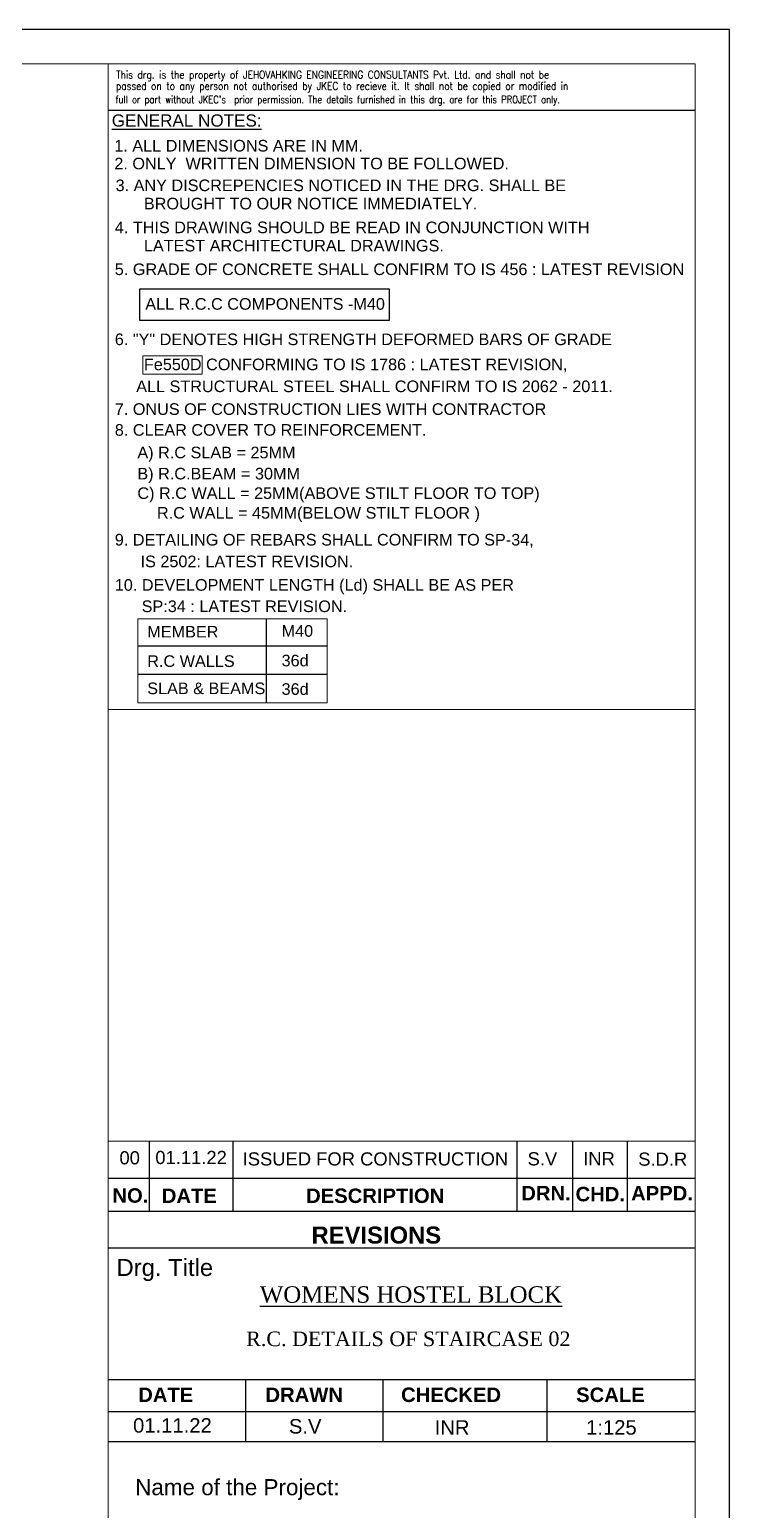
# Model space of a CAD drawing. Header units: inches. Extents: x 42351 to 118476, y -157843 to -108551.
# Drawn here: x 101551 to 113518, y -133881 to -108551 of the extents above; entities that cross this region are included whole.
import ezdxf
from ezdxf.enums import TextEntityAlignment as Align

# ---------------------------------------------------------------- set-up
doc = ezdxf.new("R2010")
doc.units = ezdxf.units.IN
doc.header["$MEASUREMENT"] = 0
for name, color, linetype in [('DIM', 251, 'Continuous'), ('TITLE-2', 1, 'Continuous'), ('TITLE-3', 3, 'Continuous'), ('TITLE-4', 4, 'Continuous')]:
    doc.layers.add(name, color=color, linetype=linetype)
for name, color, linetype, lineweight in [('DIM2', 8, 'Continuous', 5), ('JKEC COLHAT', 2, 'Continuous', 20), ('text', 4, 'Continuous', 30)]:
    doc.layers.add(name, color=color, linetype=linetype, lineweight=lineweight)
doc.styles.add('AB', font='arialbd.ttf')
doc.styles.add('Arial', font='arial.ttf', dxfattribs={"height": 400})
doc.styles.add('STYLET200', font='romans.shx', dxfattribs={"width": 0.85, "height": 200})
doc.styles.add('T300', font='sanss___.ttf', dxfattribs={"height": 350})
doc.styles.add('T400', font='romantic.ttf')

msp = doc.modelspace()

# ---------------------------------------------------------------- linework, layer by layer
at = {"layer": 'Defpoints', "ltscale": 0.2}
msp.add_lwpolyline([(42351.3, -157843.2), (113517.9, -157843.2), (113517.9, -108551.5), (42351.3, -108551.5)], close=True, dxfattribs=at)
at = {"layer": 'DIM', "color": 1}
for p, q in [((105596.3, -118628.9), (105596.3, -120067.2)), ((103404, -119092.1), (106638.9, -119092.1)), ((103404, -119579.7), (106638.9, -119579.7))]:
    msp.add_line(p, q, dxfattribs=at)
msp.add_lwpolyline([(103436.9, -112984), (107697.8, -112984), (107697.8, -113526.6), (103436.9, -113526.6)], close=True, dxfattribs=at)
at = {"layer": 'DIM2', "color": 1}
for points in [[(103490.2, -114131.2), (104501.4, -114131.2), (104501.4, -114446.5), (103490.2, -114446.5)], [(103404, -118628.9), (106638.9, -118628.9), (106638.9, -120067.2), (103404, -120067.2)]]:
    msp.add_lwpolyline(points, close=True, dxfattribs=at)
at = {"layer": 'JKEC COLHAT', "ltscale": 0.2}
for p, q in [((102896, -157259.8), (102896, -109134.8)), ((102896, -120184.1), (112934.6, -120184.1)), ((102896, -157259.8), (102896, -127563.4)), ((102896, -127563.4), (112934.6, -127563.4))]:
    msp.add_line(p, q, dxfattribs=at)
msp.add_lwpolyline([(42934.6, -157259.8), (112934.6, -157259.8), (112934.6, -109134.8), (42934.6, -109134.8)], close=True, dxfattribs=at)
at = {"layer": 'TITLE-2', "color": 5}
for p, q in [((102896, -109928.5), (112934.6, -109928.5)), ((103596, -127563.4), (103596, -128764.7)), ((105026.1, -127563.4), (105026.1, -128764.7)), ((102896, -128199.4), (112934.6, -128199.4)), ((105246.2, -132702.6), (105246.2, -131642.1)), ((107596.3, -132702.6), (107596.3, -131642.1)), ((110401.2, -132702.6), (110401.2, -131642.1)), ((102896, -132189.7), (112934.6, -132189.7))]:
    msp.add_line(p, q, dxfattribs=at)
at = {"layer": 'TITLE-2', "color": 5, "ltscale": 300}
for p, q in [((109888.2, -128764.7), (109888.2, -127563.4)), ((110841.9, -128764.7), (110841.9, -127563.4)), ((111774.3, -128764.7), (111774.3, -127563.4))]:
    msp.add_line(p, q, dxfattribs=at)
at = {"layer": 'TITLE-3', "color": 5}
for p, q in [((102896, -128764.7), (112934.6, -128764.7)), ((102896, -131642.1), (112934.6, -131642.1)), ((102896, -132702.6), (112934.6, -132702.6))]:
    msp.add_line(p, q, dxfattribs=at)
at = {"layer": 'TITLE-3'}
msp.add_line((102896, -129390.9), (112934.6, -129390.9), dxfattribs=at)

# ---------------------------------------------------------------- texts
at = {"layer": 'text', "style": 'T300'}
for s, p in [('1. ALL DIMENSIONS ARE IN MM.', (102999.3, -110636.9)), ('2. ONLY  WRITTEN DIMENSION TO BE FOLLOWED.', (103000.2, -110941.4)), ('3. ANY DISCREPENCIES NOTICED IN THE DRG. SHALL BE ', (103022, -111314.5)), ('BROUGHT TO OUR NOTICE IMMEDIATELY.', (103505.7, -111627.1)), ('4. THIS DRAWING SHOULD BE READ IN CONJUNCTION WITH ', (103008, -112033.6)), ('LATEST ARCHITECTURAL DRAWINGS.', (103505.7, -112346.2)), ('5. GRADE OF CONCRETE SHALL CONFIRM TO IS 456 : LATEST REVISION', (103008, -112750.2)), ('6. "Y" DENOTES HIGH STRENGTH DEFORMED BARS OF GRADE', (103008, -113948.5)), ('Fe550D CONFORMING TO IS 1786 : LATEST REVISION,', (103505.7, -114377.4)), ('ALL STRUCTURAL STEEL SHALL CONFIRM TO IS 2062 - 2011.', (103373.8, -114752.5)), ('7. ONUS OF CONSTRUCTION LIES WITH CONTRACTOR', (103008, -115142)), ('8. CLEAR COVER TO REINFORCEMENT.', (103008, -115498.5)), ('A) R.C SLAB = 25MM', (103394.4, -115884.7)), ('B) R.C.BEAM = 30MM', (103394.4, -116246.2)), ('C) R.C WALL = 25MM(ABOVE STILT FLOOR TO TOP)', (103394.4, -116580.1)), ('     R.C WALL = 45MM(BELOW STILT FLOOR )', (103344.3, -116916.7)), ('9. DETAILING OF REBARS SHALL CONFIRM TO SP-34,', (103008, -117376.3)), ('IS 2502: LATEST REVISION.', (103448.3, -117747.3)), ('10. DEVELOPMENT LENGTH (Ld) SHALL BE AS PER ', (103008, -118150.1)), ('SP:34 : LATEST REVISION.', (103467.5, -118515.2))]:
    msp.add_text(s, height=198.501, dxfattribs=at).set_placement(p)
at = {"layer": 'text', "color": 3, "style": 'Arial'}
for s, height, p in [('ALL R.C.C COMPONENTS -M40', 198.501, (103529.1, -113343.1)), ('MEMBER', 198.5, (103563, -118949.8)), ('M40', 198.5, (105860.5, -118937.1)), ('R.C WALLS ', 198.5, (103563, -119453.2)), ('36d', 198.5, (105860.5, -119443.5)), ('SLAB & BEAMS', 198.501, (103563, -119918.8)), ('36d', 198.5, (105860.5, -119931))]:
    msp.add_text(s, height=height, dxfattribs=at).set_placement(p)
at = {"layer": 'TITLE-2', "style": 'STYLET200', "width": 0.85}
for s, height, p in [('This drg. is the property of JEHOVAHKING ENGINEERING CONSULTANTS Pvt. Ltd. and shall not be ', 132.182, (103030.1, -109389)), ('passed on to any person not authorised by JKEC to recieve it. It shall not be copied or modified in ', 132.182, (103026.8, -109580.9)), ("full or part without JKEC's  prior permission. The details furnished in this drg. are for this PROJECT only.", 123.116, (103019, -109808.2))]:
    msp.add_text(s, height=height, dxfattribs=at).set_placement(p)
at = {"layer": 'TITLE-2', "ltscale": 300, "style": 'Arial'}
for s, height, p in [('00', 225, (103262.6, -127849.8)), ('01.11.22', 225, (104312.6, -127844.5)), ('ISSUED FOR CONSTRUCTION', 225, (107464.8, -127869.2)), ('S.V', 225, (110320.1, -127867.7)), ('INR', 225, (111288.9, -127864.1)), ('S.D.R', 225, (112378.6, -127873.1)), ('01.11.22', 247.5, (103993.5, -132427.8)), ('S.V', 247.5, (106263.9, -132442.9)), ('INR', 247.5, (108775.6, -132462)), ('1:125', 247.5, (111500.6, -132462))]:
    msp.add_text(s, height=height, dxfattribs=at).set_placement(p, align=Align.MIDDLE)
at = {"layer": 'TITLE-2', "color": 9, "ltscale": 300, "style": 'AB'}
for s, p in [('NO.', (103274.7, -128494.8)), ('DATE', (104282.6, -128499.2)), ('DESCRIPTION', (107461.4, -128499.2)), ('DRN.', (110381.9, -128454.8)), ('CHD.', (111310.5, -128470.8)), ('APPD.', (112366.2, -128456.4)), ('DATE', (103879.5, -131903.8)), ('DRAWN', (106247, -131903.8)), ('CHECKED', (108758.6, -131903.8)), ('SCALE', (111483.6, -131903.8))]:
    msp.add_text(s, height=247.5, dxfattribs=at).set_placement(p, align=Align.MIDDLE)
at = {"layer": 'TITLE-2', "color": 9, "style": 'AB'}
msp.add_text('REVISIONS', height=291.5, dxfattribs=at).set_placement((107480.3, -129171.9), align=Align.MIDDLE_CENTER)
at = {"layer": 'TITLE-3', "color": 1, "style": 'Arial'}
msp.add_text('%%uGENERAL NOTES:', height=208.949, dxfattribs=at).set_placement((102956, -110210.6))
at = {"layer": 'TITLE-3', "style": 'Arial'}
for s, height, p in [('Drg. Title', 291.5, (103037.9, -129872)), ('Name of the Project:', 274.471, (103356.8, -133621.5))]:
    msp.add_text(s, height=height, dxfattribs=at).set_placement(p)
at = {"layer": 'TITLE-4', "color": 6, "style": 'T400'}
msp.add_text('%%UWOMENS HOSTEL BLOCK', height=281.25, dxfattribs=at).set_placement((108072.6, -130188.5), align=Align.MIDDLE_CENTER)
at = {"layer": 'TITLE-4', "style": 'T400'}
msp.add_text('R.C. DETAILS OF STAIRCASE 02', height=249.375, dxfattribs=at).set_placement((108027.2, -130946.7), align=Align.MIDDLE_CENTER)

doc.saveas('drawing.dxf')
